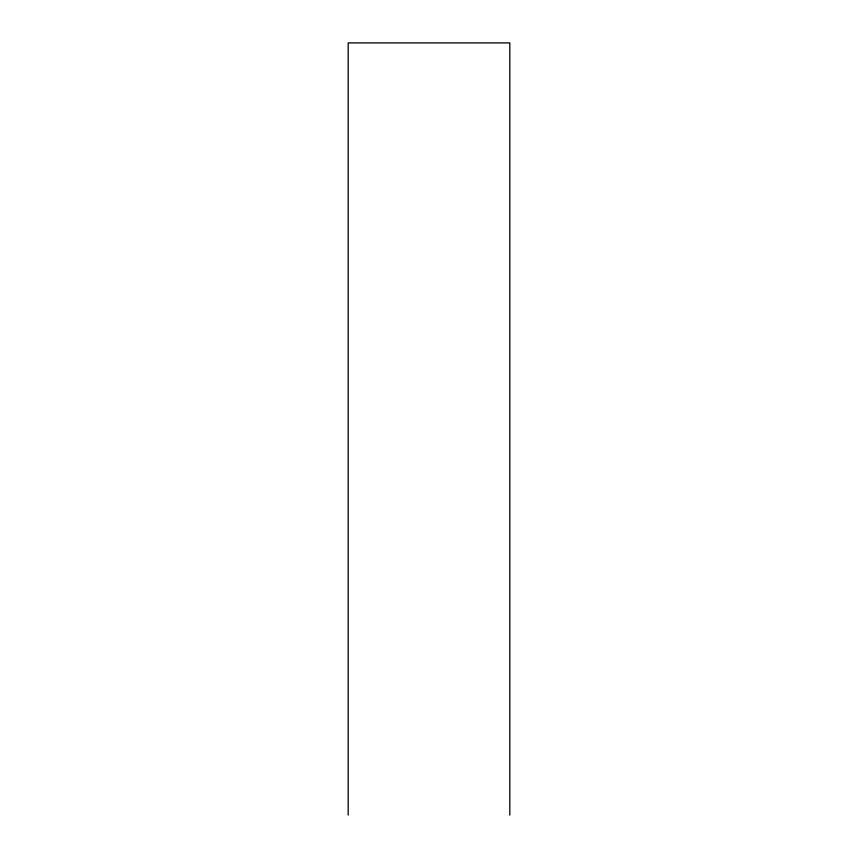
<?xml version="1.0" encoding="UTF-8"?>
<svg xmlns="http://www.w3.org/2000/svg" width="858" height="858" viewBox="0 0 858 858"><rect width="100%" height="100%" fill="white"/><g stroke="black" fill="none" stroke-linecap="round" stroke-linejoin="round"><path stroke-width="1.29" d="M509.813 815.1L509.813 42.9L348.187 42.9L348.187 815.1"/></g></svg>
